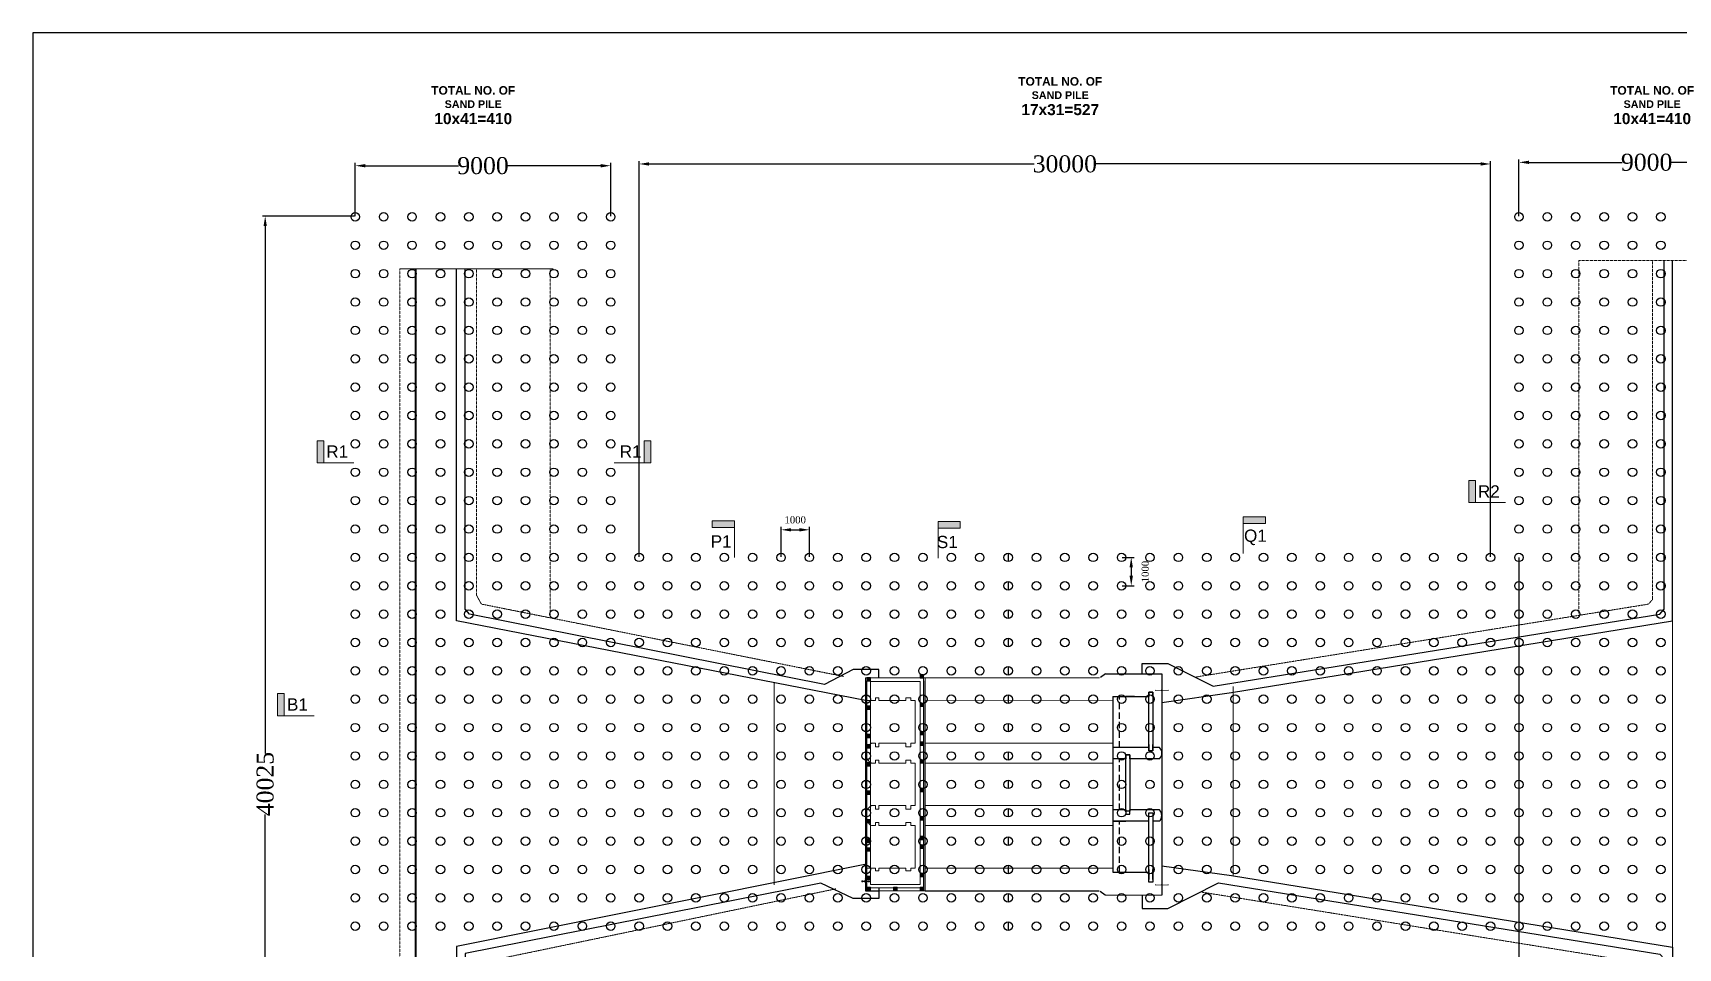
# Model space of a CAD drawing. Extents: x -119161 to 3778985, y -614964 to -70183.
# Drawn here: x 3289810 to 3347776, y -262351 to -230094 of the extents above; entities that cross this region are included whole.
import ezdxf

# ---------------------------------------------------------------- set-up
doc = ezdxf.new("R2010")
doc.units = 0
doc.header["$MEASUREMENT"] = 0
for name, pattern in [('DASHED', [0.75, 0.5, -0.25]), ('DASHED2', [9.525, 6.35, -3.175]), ('DASHEDX2', [38.1, 25.4, -12.7]), ('HIDDEN', [0.375, 0.25, -0.125])]:
    doc.linetypes.add(name, pattern=pattern)
doc.layers.get('0').update_dxf_attribs({"linetype": 'CONTINUOUS'})
doc.layers.get('DEFPOINTS').update_dxf_attribs({"linetype": 'CONTINUOUS'})
for name, color, linetype, lineweight in [('Dim', 7, 'CONTINUOUS', 9), ('Dimension', 8, 'CONTINUOUS', 18), ('line2', 3, 'CONTINUOUS', 30), ('Railing', 8, 'CONTINUOUS', 0), ('Ralling', 5, 'CONTINUOUS', 18), ('slop', 8, 'CONTINUOUS', 9)]:
    doc.layers.add(name, color=color, linetype=linetype, lineweight=lineweight)
for name, color, linetype in [('DOTTED', 240, 'DASHED2'), ('LINE', 7, 'CONTINUOUS'), ('P1', 7, 'CONTINUOUS')]:
    doc.layers.add(name, color=color, linetype=linetype)
doc.styles.add('1-2', font='arial.ttf')
doc.styles.add('ARIAL', font='ARIALN.TTF')
doc.styles.get("Standard").update_dxf_attribs({"font": 'times.ttf', "height": 250})
doc.linetypes.add('ZIGZAG', pattern='A,0.0001,-0.2,[131,ltypeshp.shx,S=0.2,R=0,X=-0.2,Y=0],-0.4,[131,ltypeshp.shx,S=0.2,R=180,X=0.2,Y=0],-0.2', length=0.8001)
doc.dimstyles.new('3', dxfattribs={"dimtxt": 225, "dimasz": 350, "dimexe": 100, "dimexo": 25, "dimgap": 9, "dimtad": 0, "dimdec": 0, "dimzin": 0, "dimdsep": 46, "dimtxsty": 'Standard', "dimcen": 0, "dimclrt": 256, "dimadec": 0, "dimazin": 0, "dimtfac": 1, "dimtdec": 0, "dimtofl": 0, "dimtmove": 2, "dimatfit": 3, "dimfxl": 1, "dimtolj": 1, "dimtzin": 0, "dimarcsym": 0})

# ---------------------------------------------------------------- blocks, each defined once
blk = doc.blocks.new('T')
at = {"layer": 'Dim'}
h = blk.add_hatch(color=6, dxfattribs=at)
h.dxf.hatch_style = 1
h.paths.add_polyline_path([(-137, 0), (157, 0), (157, 975), (-137, 975)])
at = {"layer": 'Dimension', "color": 0, "lineweight": 13, "ltscale": 2}
for p, q in [((-137, 0), (-137, 975)), ((-137, 975), (157, 975)), ((157, 975), (157, 0)), ((1481, 0), (-137, 0))]:
    blk.add_line(p, q, dxfattribs=at)
blk = doc.blocks.new('*D1888')
at = {"layer": 'DEFPOINTS', "color": 0, "linetype": 'ByBlock', "lineweight": -2}
for p in [(3310169, -234776), (3301169, -236580), (3310169, -236580)]:
    blk.add_point(p, dxfattribs=at)
at = {"layer": 'LINE', "color": 0, "linetype": 'ByBlock', "lineweight": -2}
for p, q in [((3301169, -236555), (3301169, -234676)), ((3310169, -236555), (3310169, -234676)), ((3301519, -234776), (3304807, -234776)), ((3309819, -234776), (3306530, -234776))]:
    blk.add_line(p, q, dxfattribs=at)
for points in [[(3301519, -234718), (3301519, -234835), (3301169, -234776)], [(3309819, -234718), (3309819, -234835), (3310169, -234776)]]:
    blk.add_solid(points, dxfattribs=at)
at = {"layer": 'LINE', "linetype": 'ByBlock', "lineweight": -2, "insert": (3305669, -234776), "char_height": 250, "attachment_point": 5}
blk.add_mtext('\\A1;{\\H2.4x;9000}', dxfattribs=at)
blk = doc.blocks.new('*D1889')
at = {"layer": 'DEFPOINTS', "color": 0, "linetype": 'ByBlock', "lineweight": -2}
for p in [(3341169, -234714), (3311169, -248580), (3341169, -248580)]:
    blk.add_point(p, dxfattribs=at)
at = {"layer": 'LINE', "color": 0, "linetype": 'ByBlock', "lineweight": -2}
for p, q in [((3311169, -248555), (3311169, -234614)), ((3311519, -234714), (3325086, -234714)), ((3340819, -234714), (3327251, -234714)), ((3341169, -248555), (3341169, -234614))]:
    blk.add_line(p, q, dxfattribs=at)
for points in [[(3311519, -234655), (3311519, -234772), (3311169, -234714)], [(3340819, -234655), (3340819, -234772), (3341169, -234714)]]:
    blk.add_solid(points, dxfattribs=at)
at = {"layer": 'LINE', "linetype": 'ByBlock', "lineweight": -2, "insert": (3326169, -234714), "char_height": 250, "attachment_point": 5}
blk.add_mtext('\\A1;{\\H2.4x;30000}', dxfattribs=at)
blk = doc.blocks.new('*D1890')
at = {"layer": 'DEFPOINTS', "color": 0, "linetype": 'ByBlock', "lineweight": -2}
for p in [(3351169, -234657), (3342169, -236580), (3351169, -236580)]:
    blk.add_point(p, dxfattribs=at)
at = {"layer": 'LINE', "color": 0, "linetype": 'ByBlock', "lineweight": -2}
for p, q in [((3342169, -236555), (3342169, -234557)), ((3342519, -234657), (3345807, -234657)), ((3350819, -234657), (3347530, -234657)), ((3351169, -236555), (3351169, -234557))]:
    blk.add_line(p, q, dxfattribs=at)
for points in [[(3342519, -234598), (3342519, -234715), (3342169, -234657)], [(3350819, -234598), (3350819, -234715), (3351169, -234657)]]:
    blk.add_solid(points, dxfattribs=at)
at = {"layer": 'LINE', "linetype": 'ByBlock', "lineweight": -2, "insert": (3346669, -234657), "char_height": 250, "attachment_point": 5}
blk.add_mtext('\\A1;{\\H2.4x;9000}', dxfattribs=at)
blk = doc.blocks.new('*D1891')
at = {"layer": 'DEFPOINTS', "color": 0, "linetype": 'ByBlock', "lineweight": -2}
for p in [(3301169, -236555), (3297995, -276580), (3301169, -276580)]:
    blk.add_point(p, dxfattribs=at)
at = {"layer": 'LINE', "color": 0, "linetype": 'ByBlock', "lineweight": -2}
for p, q in [((3301144, -236555), (3297895, -236555)), ((3297995, -236905), (3297995, -255487)), ((3297995, -276230), (3297995, -257648)), ((3301144, -276580), (3297895, -276580))]:
    blk.add_line(p, q, dxfattribs=at)
for points in [[(3297936, -236905), (3298053, -236905), (3297995, -236555)], [(3297936, -276230), (3298053, -276230), (3297995, -276580)]]:
    blk.add_solid(points, dxfattribs=at)
at = {"layer": 'LINE', "linetype": 'ByBlock', "lineweight": -2, "insert": (3297995, -256568), "char_height": 250, "attachment_point": 5, "rotation": 90}
blk.add_mtext('\\A1;{\\H2.4x;40025}', dxfattribs=at)
blk = doc.blocks.new('*D2068')
at = {"layer": 'DEFPOINTS', "color": 0, "linetype": 'ByBlock', "lineweight": -2}
for p in [(3317169, -247608), (3316169, -248580), (3317169, -248580)]:
    blk.add_point(p, dxfattribs=at)
at = {"layer": 'LINE', "color": 0, "linetype": 'ByBlock', "lineweight": -2}
for p, q in [((3316169, -248555), (3316169, -247508)), ((3317169, -248555), (3317169, -247508)), ((3316519, -247608), (3316819, -247608))]:
    blk.add_line(p, q, dxfattribs=at)
for points in [[(3316519, -247550), (3316519, -247666), (3316169, -247608)], [(3316819, -247550), (3316819, -247666), (3317169, -247608)]]:
    blk.add_solid(points, dxfattribs=at)
at = {"layer": 'LINE', "linetype": 'ByBlock', "lineweight": -2, "insert": (3316669, -247258), "char_height": 250, "attachment_point": 5}
blk.add_mtext('\\A1;1000', dxfattribs=at)
blk = doc.blocks.new('*D2069')
at = {"layer": 'DEFPOINTS', "color": 0, "linetype": 'ByBlock', "lineweight": -2}
for p in [(3328169, -248580), (3328169, -249580), (3328508, -249580)]:
    blk.add_point(p, dxfattribs=at)
at = {"layer": 'LINE', "color": 0, "linetype": 'ByBlock', "lineweight": -2}
for p, q in [((3328194, -248580), (3328608, -248580)), ((3328508, -248930), (3328508, -249230)), ((3328194, -249580), (3328608, -249580))]:
    blk.add_line(p, q, dxfattribs=at)
for points in [[(3328450, -248930), (3328567, -248930), (3328508, -248580)], [(3328450, -249230), (3328567, -249230), (3328508, -249580)]]:
    blk.add_solid(points, dxfattribs=at)
at = {"layer": 'LINE', "linetype": 'ByBlock', "lineweight": -2, "insert": (3329003, -249080), "char_height": 250, "attachment_point": 5, "rotation": 90}
blk.add_mtext('\\A1;1000', dxfattribs=at)

msp = doc.modelspace()

# ---------------------------------------------------------------- hatches: boundary and pattern name
at = {"layer": 'slop'}
for points in [[(3321193.8, -252713), (3321068.8, -252713), (3321068.8, -252838), (3321193.8, -252838)], [(3319318.8, -252813), (3319193.8, -252813), (3319193.8, -252938), (3319318.8, -252938)], [(3319318.8, -253813), (3319193.8, -253813), (3319193.8, -253938), (3319318.8, -253938)], [(3321193.8, -253713), (3321068.8, -253713), (3321068.8, -253838), (3321193.8, -253838)], [(3319318.8, -254813), (3319193.8, -254813), (3319193.8, -254938), (3319318.8, -254938)], [(3321193.8, -254713), (3321068.8, -254713), (3321068.8, -254838), (3321193.8, -254838)], [(3319318.8, -255180.5), (3319193.8, -255180.5), (3319193.8, -255305.5), (3319318.8, -255305.5)], [(3321193.8, -255080.5), (3321068.8, -255080.5), (3321068.8, -255205.5), (3321193.8, -255205.5)], [(3319318.8, -255813), (3319193.8, -255813), (3319193.8, -255938), (3319318.8, -255938)], [(3321193.8, -255713), (3321068.8, -255713), (3321068.8, -255838), (3321193.8, -255838)], [(3321193.8, -256713), (3321068.8, -256713), (3321068.8, -256838), (3321193.8, -256838)], [(3319318.8, -256813), (3319193.8, -256813), (3319193.8, -256938), (3319318.8, -256938)], [(3319318.8, -257813), (3319193.8, -257813), (3319193.8, -257938), (3319318.8, -257938)], [(3321193.8, -257713), (3321068.8, -257713), (3321068.8, -257838), (3321193.8, -257838)], [(3319318.8, -258505.6), (3319193.8, -258505.6), (3319193.8, -258630.6), (3319318.8, -258630.6)], [(3321193.8, -258405.6), (3321068.8, -258405.6), (3321068.8, -258530.6), (3321193.8, -258530.6)], [(3319318.8, -258813), (3319193.8, -258813), (3319193.8, -258938), (3319318.8, -258938)], [(3321193.8, -258713), (3321068.8, -258713), (3321068.8, -258838), (3321193.8, -258838)], [(3319318.8, -259813), (3319193.8, -259813), (3319193.8, -259938), (3319318.8, -259938)], [(3319318.8, -260204.5), (3319193.8, -260204.5), (3319193.8, -260329.5), (3319318.8, -260329.5)], [(3320256.3, -260204.5), (3320131.3, -260204.5), (3320131.3, -260329.5), (3320256.3, -260329.5)], [(3321193.8, -259713), (3321068.8, -259713), (3321068.8, -259838), (3321193.8, -259838)], [(3321193.8, -260204.5), (3321068.8, -260204.5), (3321068.8, -260329.5), (3321193.8, -260329.5)]]:
    msp.add_hatch(color=15, dxfattribs=at).paths.add_polyline_path(points)

# ---------------------------------------------------------------- linework, layer by layer
at = {"lineweight": 18}
for p, q in [((3321243.8, -252830.1), (3319143.8, -252830)), ((3319143.8, -252830), (3319143.8, -253630.1)), ((3321243.8, -260329.9), (3321243.8, -252830.1)), ((3319143.8, -253630.1), (3319493.8, -253630.1)), ((3319493.8, -253630.1), (3319493.8, -253528.7)), ((3319493.8, -253528.7), (3319618.8, -253528.7)), ((3319618.8, -253528.7), (3319618.8, -253630.1)), ((3319618.8, -253630.1), (3320568.8, -253630.1)), ((3320568.8, -253630.1), (3320568.8, -253528.7)), ((3320568.8, -253528.7), (3320743.8, -253528.7)), ((3320743.8, -253528.7), (3320743.8, -253630.1)), ((3320743.8, -253630.1), (3320893.8, -253630.1)), ((3320893.8, -253630.1), (3320893.8, -255130.1)), ((3319493.8, -255130.1), (3319361.4, -255130.1)), ((3319493.8, -255256.8), (3319493.8, -255130.1)), ((3319618.8, -255256.8), (3319493.8, -255256.8)), ((3320568.8, -255130.1), (3319618.8, -255130.1)), ((3319618.8, -255130.1), (3319618.8, -255256.8)), ((3320568.8, -255256), (3320568.8, -255130.1)), ((3320743.8, -255256), (3320568.8, -255256)), ((3320893.8, -255130.1), (3320743.8, -255130.1)), ((3320743.8, -255130.1), (3320743.8, -255256)), ((3319360.8, -255830.1), (3319494.1, -255830.1)), ((3319494.1, -255830.1), (3319494.1, -255728.7)), ((3319494.1, -255728.7), (3319618.8, -255728.7)), ((3319618.8, -255728.7), (3319618.8, -255830.1)), ((3319618.8, -255830.1), (3320568.8, -255830.1)), ((3320568.8, -255830.1), (3320568.8, -255728.7)), ((3320568.8, -255728.7), (3320743.8, -255728.7)), ((3320743.8, -255728.7), (3320743.8, -255830.1)), ((3320743.8, -255830.1), (3320893.8, -255830.1)), ((3320893.8, -255830.1), (3320893.8, -257330.1)), ((3319493.8, -257330.1), (3319361.4, -257330.1)), ((3319493.8, -257456.8), (3319493.8, -257330.1)), ((3320568.8, -257330.1), (3319618.8, -257330.1)), ((3319618.8, -257330.1), (3319618.8, -257456.8)), ((3320568.8, -257456), (3320568.8, -257330.1)), ((3320893.8, -257330.1), (3320743.8, -257330.1)), ((3320743.8, -257330.1), (3320743.8, -257456)), ((3319618.8, -257456.8), (3319493.8, -257456.8)), ((3319494.1, -258030.1), (3319494.1, -257928.7)), ((3319494.1, -257928.7), (3319618.8, -257928.7)), ((3319618.8, -257928.7), (3319618.8, -258030.1)), ((3320743.8, -257456), (3320568.8, -257456)), ((3320568.8, -258030.1), (3320568.8, -257928.7)), ((3320568.8, -257928.7), (3320743.8, -257928.7)), ((3320743.8, -257928.7), (3320743.8, -258030.1)), ((3319360.8, -258030.1), (3319494.1, -258030.1)), ((3319618.8, -258030.1), (3320568.8, -258030.1)), ((3320743.8, -258030.1), (3320893.8, -258030.1)), ((3320893.8, -258030.1), (3320893.8, -259530.3)), ((3319143.8, -259530.2), (3319143.8, -260330)), ((3319493.8, -259530.2), (3319143.8, -259530.2)), ((3319493.8, -259630.2), (3319493.8, -259530.2)), ((3319618.8, -259630.2), (3319493.8, -259630.2)), ((3320568.8, -259530.1), (3319618.8, -259530.2)), ((3319618.8, -259530.2), (3319618.8, -259630.2)), ((3320568.8, -259630.1), (3320568.8, -259530.1)), ((3320743.8, -259630.1), (3320568.8, -259630.1)), ((3320893.8, -259530.3), (3320743.8, -259530.1)), ((3320743.8, -259530.1), (3320743.8, -259630.1)), ((3319143.8, -260330), (3321243.8, -260329.9))]:
    msp.add_line(p, q, dxfattribs=at)
at = {"color": 7}
msp.add_lwpolyline([(3319143.8, -252930), (3319143.8, -260330)], dxfattribs=at)
at = {"lineweight": 18}
for centre in [(3319534.3, -255480.3), (3319534.3, -257680.3)]:
    msp.add_arc(centre, 390.5, 116.277842, 243.61621, dxfattribs=at)
at = {"layer": 'Dim', "ltscale": 500}
msp.add_lwpolyline([(3319193.8, -260229.5), (3321193.8, -260229.5), (3321193.8, -252830), (3319193.8, -252830)], close=True, dxfattribs=at)
msp.add_lwpolyline([(3319318.8, -252955), (3319318.8, -260104.5), (3321068.8, -260104.5), (3321068.8, -252955), (3319318.8, -252955)], dxfattribs=at)
at = {"layer": 'Dim', "lineweight": 18, "ltscale": 500, "elevation": 0}
for points in [[(3319056.3, -259992.7), (3319106, -259992.7)], [(3319056.3, -259992.7), (3319106, -259992.7)], [(3319056.3, -259992.7), (3319106, -259992.7)], [(3319056.3, -259992.7), (3319106, -259992.7)], [(3319056.3, -260002.5), (3319106, -260002.5)], [(3319056.3, -260002.5), (3319106, -260002.5)], [(3319056.3, -260002.5), (3319106, -260002.5)], [(3319056.3, -260002.5), (3319106, -260002.5)], [(3319193.1, -259992.7), (3319243.1, -259992.7)], [(3319193.1, -259992.7), (3319243.1, -259992.7)], [(3319193.1, -259992.7), (3319243.1, -259992.7)], [(3319193.1, -259992.7), (3319243.1, -259992.7)], [(3319193.1, -260002.5), (3319243.1, -260002.5)], [(3319193.1, -260002.5), (3319243.1, -260002.5)], [(3319193.1, -260002.5), (3319243.1, -260002.5)], [(3319193.1, -260002.5), (3319243.1, -260002.5)]]:
    msp.add_lwpolyline(points, dxfattribs=at)
at = {"layer": 'Dim', "lineweight": 18, "ltscale": 500}
for centre, radius in [((3319034.4, -259997.6, 0), 17.1), ((3319034.4, -259997.6, 0), 17.1), ((3319034.4, -259997.6, 0), 17.1), ((3319034.4, -259997.6, 0), 17.1), ((3319149.4, -259997.6, 0), 43.7), ((3319149.4, -259997.6, 0), 43.7), ((3319149.4, -259997.6, 0), 43.7), ((3319149.4, -259997.6, 0), 43.7), ((3319149.4, -259997.6, 0), 33.9), ((3319149.4, -259997.6, 0), 33.9), ((3319149.4, -259997.6, 0), 33.9), ((3319149.4, -259997.6, 0), 33.9), ((3319264.5, -259997.6, 0), 17.1)]:
    msp.add_circle(centre, radius, dxfattribs=at)
for centre, start, end in [((3319034.4, -259997.6, 0), 12.860978, 347.139022), ((3319034.4, -259997.6, 0), 12.860978, 347.139022), ((3319034.4, -259997.6, 0), 12.860978, 347.139022), ((3319034.4, -259997.6, 0), 12.860978, 347.139022), ((3319264.6, -259997.6, 0), 192.860978, 167.139022), ((3319264.6, -259997.6, 0), 192.860978, 167.139022), ((3319264.6, -259997.6, 0), 192.860978, 167.139022), ((3319264.6, -259997.6, 0), 192.860978, 167.139022)]:
    msp.add_arc(centre, 22, start, end, dxfattribs=at)
at = {"layer": 'Dimension', "color": 0, "lineweight": 13, "ltscale": 2}
for p, q in [((3347579.9, -250821), (3347579.9, -262321)), ((3315923.8, -260124.2), (3315923.8, -253002)), ((3332096.2, -259802.3), (3332096.2, -253130.2))]:
    msp.add_line(p, q, dxfattribs=at)
at = {"layer": 'Dimension', "color": 0, "lineweight": 30, "ltscale": 2}
for p, q in [((3318713.6, -252530, 0), (3317695.4, -253060.1, 0)), ((3319613.5, -252530, 0), (3318713.6, -252530, 0)), ((3319613.5, -252830, 0), (3319613.5, -252530, 0)), ((3327604.7, -252680.4, 0), (3329586.2, -252680.4, 0)), ((3328895.6, -252680.4, 0), (3328895.6, -252321, 0)), ((3328895.6, -252321, 0), (3329795.5, -252321, 0)), ((3329795.5, -252321, 0), (3331393.7, -253120.1, 0)), ((3319143.6, -259530, 0), (3319143.6, -260329.9, 0)), ((3318713.6, -260606.1, 0), (3317573.8, -260057.9, 0)), ((3319613.5, -260229.9, 0), (3319613.5, -260606.1, 0)), ((3319613.5, -260606.1, 0), (3318713.6, -260606.1, 0)), ((3319143.6, -260329.9, 0), (3319613.5, -260329.9, 0))]:
    msp.add_line(p, q, dxfattribs=at)
for points in [[(3331393.7, -253120.1), (3347131.3, -250578.3), (3347279.9, -250408.4), (3347279.9, -238113.6)], [(3331587.4, -260054.5), (3347131.3, -262563.8), (3347279.9, -262733.7), (3347279.9, -275020.9)], [(3332045.9, -259795.7), (3347579.9, -262321), (3347579.9, -275020.9)]]:
    msp.add_lwpolyline(points, dxfattribs=at)
at = {"layer": 'Dimension', "color": 0, "lineweight": 30, "ltscale": 2, "elevation": 0}
for points in [[(3332046.1, -253344.5), (3347579.9, -250821), (3347579.9, -238113.6)], [(3319143.6, -253630.1), (3304739.4, -250820.5), (3304739.4, -238406.8)], [(3319143.6, -253630.1), (3304739.4, -250820.5), (3304739.4, -238406.8)], [(3317695.4, -253060.1), (3305188.1, -250577), (3305039.4, -250407.4), (3305039.4, -238407.3)], [(3319123.6, -259406.2), (3304739.4, -262300.3), (3304739.4, -274734.3)], [(3317573.8, -260057.9), (3305039.4, -262540.5), (3305039.4, -274734.3)], [(3319189.3, -259898.9), (3319123.8, -259937.4)], [(3328895.7, -260480.1), (3328895.6, -260950.4), (3329795.6, -260950.4), (3331587.4, -260054.5)]]:
    msp.add_lwpolyline(points, dxfattribs=at)
at = {"layer": 'Dimension', "color": 0, "linetype": 'DASHED2', "lineweight": 30, "ltscale": 500000, "elevation": 0}
for points in [[(3329586.1, -253698.3), (3332046.1, -253344.5)], [(3329586.1, -259454.9), (3332045.8, -259795.7)]]:
    msp.add_lwpolyline(points, dxfattribs=at)
at = {"layer": 'DOTTED', "color": 4, "linetype": 'DASHEDX2', "lineweight": 20, "ltscale": 0.1}
for points in [[(3330757, -252801.7), (3346731.3, -250228.1), (3346879.9, -250058.3), (3346879.9, -238113.5)], [(3349379.9, -275012.8), (3349379.9, -238113.8), (3344279.7, -238113.3), (3344279.7, -250568.7)], [(3302739.7, -238406.8), (3302739.7, -274733.3)], [(3330952.7, -260371.9), (3346731.3, -262914), (3346879.9, -263578.7), (3346879.9, -275020.8)]]:
    msp.add_lwpolyline(points, dxfattribs=at)
at = {"layer": 'DOTTED', "color": 4, "linetype": 'HIDDEN', "lineweight": 20, "ltscale": 1500000.0, "elevation": 0}
msp.add_lwpolyline([(3308139.4, -238408.3), (3302739.7, -238408.3)], dxfattribs=at)
at = {"layer": 'DOTTED', "linetype": 'ZIGZAG', "lineweight": 40, "ltscale": 2}
msp.add_lwpolyline([(3303289.7, -238406.9), (3303289.7, -274733.4)], dxfattribs=at)
at = {"layer": 'DOTTED', "color": 4, "linetype": 'DASHEDX2', "lineweight": 20, "ltscale": 0.1, "elevation": 0}
for points in [[(3318369.1, -252775.6), (3305613.1, -250226.5), (3305439.4, -249917.9), (3305439.4, -238407.3)], [(3308039.4, -250711.4), (3308039.4, -238408.3)], [(3318098.2, -260264.1), (3305439.4, -262894.3), (3305439.4, -266725.1), (3305439.4, -274734.3)]]:
    msp.add_lwpolyline(points, dxfattribs=at)
at = {"layer": 'LINE', "color": 0, "linetype": 'ByBlock', "lineweight": -2}
for p, q in [((3324168.8, -248430.1), (3324168.8, -248730.1)), ((3342168.8, -248580.1), (3342168.8, -265239.9)), ((3324168.8, -249430.1), (3324168.8, -249730.1)), ((3324168.8, -250430.1), (3324168.8, -250730.1)), ((3324168.8, -251430.1), (3324168.8, -251730.1)), ((3324168.8, -252430.1), (3324168.8, -252730.1)), ((3329586.2, -252680.4), (3329586.2, -253458)), ((3324168.8, -253430.1), (3324168.8, -253730.1)), ((3327858.1, -253480.4), (3327858.1, -259679.6)), ((3327858.1, -253480.4), (3329130.1, -253480.4)), ((3328626.1, -253480.4), (3328314.1, -253480.4)), ((3329274.1, -253336.4), (3329130.1, -253336.4)), ((3329130.1, -253336.4), (3329130.1, -253480.4)), ((3329274.1, -253480.4), (3329274.1, -253336.4)), ((3329586.1, -253362.4), (3329586.1, -260480.1)), ((3324168.8, -254430.1), (3324168.8, -254730.1)), ((3324168.8, -255430.1), (3324168.8, -255730.1)), ((3329130.1, -255280.1), (3327858.1, -255280.1)), ((3328458.1, -255536), (3328314.1, -255536)), ((3328314.1, -255536), (3328314.1, -255680)), ((3328458.1, -255680), (3328458.1, -255536)), ((3329130.1, -255177.4), (3329130.1, -255394.3)), ((3329130.1, -255394.3), (3329274.1, -255394.3)), ((3329274.1, -255394.3), (3329274.1, -255177.4)), ((3329500.8, -255280.1), (3329274.1, -255280.1)), ((3328314.1, -255680), (3327858.1, -255680)), ((3329500.8, -255680), (3328458.1, -255680)), ((3324168.8, -256430.1), (3324168.8, -256730.1)), ((3324168.8, -257430.1), (3324168.8, -257730.1)), ((3328314.1, -257480.5), (3327858.1, -257480.5)), ((3329130.1, -257880), (3327858.1, -257880)), ((3327858.1, -257880), (3328314.1, -257880)), ((3328314.1, -257480.5), (3328314.1, -257630.5)), ((3328314.1, -257630.5), (3328458.1, -257630.5)), ((3329500.3, -257480.5), (3328458.1, -257480.5)), ((3328458.1, -257630.5), (3328458.1, -257480.5)), ((3329500.3, -257880), (3329274.1, -257880)), ((3324168.8, -258430.1), (3324168.8, -258730.1)), ((3324168.8, -259430.1), (3324168.8, -259730.1)), ((3327858.1, -259679.6), (3329130.1, -259679.6)), ((3329130.1, -259585.6), (3329130.1, -259936)), ((3329274.1, -259936), (3329274.1, -259585.6)), ((3321243.8, -260329.9), (3327375.8, -260329.9)), ((3324168.8, -260430.1), (3324168.8, -260730.1)), ((3324168.8, -261430.1), (3324168.8, -261730.1))]:
    msp.add_line(p, q, dxfattribs=at)
at = {"layer": 'LINE', "color": 0, "linetype": 'DASHED', "ltscale": 450}
for p, q in [((3327604.7, -252680.4), (3327388.6, -252830)), ((3328098.1, -255280.1), (3328098.1, -253480.4)), ((3328098.1, -257480.5), (3328098.1, -255680)), ((3328098.1, -259679.6), (3328098.1, -257880)), ((3327592.5, -260480.1), (3327375.8, -260329.9))]:
    msp.add_line(p, q, dxfattribs=at)
at = {"layer": 'LINE', "lineweight": 18}
for p, q in [((3319493.8, -253630.1), (3319493.8, -253528.7)), ((3319494.1, -255830.1), (3319494.1, -255728.7)), ((3319494.1, -255728.7), (3319618.8, -255728.7)), ((3319618.8, -255728.7), (3319618.8, -255830.1)), ((3320568.8, -255830.1), (3320568.8, -255728.7)), ((3320568.8, -255728.7), (3320743.8, -255728.7)), ((3320743.8, -255728.7), (3320743.8, -255830.1)), ((3319494.1, -258030.1), (3319494.1, -257928.7)), ((3319494.1, -257928.7), (3319618.8, -257928.7)), ((3319618.8, -257928.7), (3319618.8, -258030.1)), ((3320568.8, -258030.1), (3320568.8, -257928.7)), ((3320568.8, -257928.7), (3320743.8, -257928.7)), ((3320743.8, -257928.7), (3320743.8, -258030.1))]:
    msp.add_line(p, q, dxfattribs=at)
at = {"layer": 'LINE', "color": 8, "linetype": 'DASHED', "lineweight": 18, "ltscale": 600000}
for p, q in [((3321243.8, -255130.1), (3327858.1, -255130.1)), ((3321243.8, -255830.1), (3327858.1, -255830.1)), ((3321243.8, -257330), (3327858.1, -257330)), ((3321243.8, -258030), (3327858.1, -258030.1))]:
    msp.add_line(p, q, dxfattribs=at)
at = {"layer": 'LINE', "elevation": 0}
msp.add_lwpolyline([(3289809.9, -291778.8), (3377040.7, -291778.8), (3377040.7, -230094.2), (3289809.9, -230094.2)], close=True, dxfattribs=at)
at = {"layer": 'LINE', "color": 0}
for points, const_width in [([(3329351.8, -253266, 1), (3329372.2, -253266, 1)], 20.4), ([(3329570.7, -253266, 1), (3329601.7, -253266, 1)], 31), ([(3329800.1, -253266, 1), (3329820.5, -253266, 1)], 20.4), ([(3329351.8, -260123, 1), (3329372.2, -260123, 1)], 20.4), ([(3329570.7, -260123, 1), (3329601.7, -260123, 1)], 31), ([(3329800.1, -260123, 1), (3329820.5, -260123, 1)], 20.4)]:
    msp.add_lwpolyline(points, format="xyb", close=True, dxfattribs=dict(at, const_width=const_width))
at = {"layer": 'LINE', "color": 0, "const_width": 26.1}
for points in [[(3329373.9, -253266.4), (3329586.1, -253266.4), (3329798.2, -253266.4)], [(3329373.9, -260123.3), (3329586.1, -260123.3), (3329798.2, -260123.3)]]:
    msp.add_lwpolyline(points, dxfattribs=at)
at = {"layer": 'LINE', "color": 8, "linetype": 'DASHED', "lineweight": 18, "ltscale": 600000}
for points in [[(3321243.8, -253630.2), (3327858.1, -253630.1)], [(3321243.8, -259530), (3327858.1, -259530.1)]]:
    msp.add_lwpolyline(points, dxfattribs=at)
at = {"layer": 'LINE', "color": 0, "linetype": 'ByBlock', "lineweight": -2}
for points in [[(3329130.1, -253336.4), (3329274.1, -253336.4), (3329274.1, -255394.3), (3329130.1, -255394.3)], [(3328314.1, -255536), (3328458.1, -255536), (3328458.1, -257530.5), (3328314.1, -257530.5)], [(3329130.1, -257582.5), (3329274.1, -257582.5), (3329274.1, -260030), (3329130.1, -260030)]]:
    msp.add_lwpolyline(points, close=True, dxfattribs=at)
at = {"layer": 'LINE', "color": 3}
for centre in [(3301168.8, -236580.1), (3302168.8, -236580.1), (3303168.8, -236580.1), (3304168.8, -236580.1), (3305168.8, -236580.1), (3306168.8, -236580.1), (3307168.8, -236580.1), (3308168.8, -236580.1), (3309168.8, -236580.1), (3310168.8, -236580.1), (3342168.8, -236580.1), (3343168.8, -236580.1), (3344168.8, -236580.1), (3345168.8, -236580.1), (3346168.8, -236580.1), (3347168.8, -236580.1), (3301168.8, -237580.1), (3302168.8, -237580.1), (3303168.8, -237580.1), (3304168.8, -237580.1), (3305168.8, -237580.1), (3306168.8, -237580.1), (3307168.8, -237580.1), (3308168.8, -237580.1), (3309168.8, -237580.1), (3310168.8, -237580.1), (3342168.8, -237580.1), (3343168.8, -237580.1), (3344168.8, -237580.1), (3345168.8, -237580.1), (3346168.8, -237580.1), (3347168.8, -237580.1), (3301168.8, -238580.1), (3302168.8, -238580.1), (3303168.8, -238580.1), (3304168.8, -238580.1), (3305168.8, -238580.1), (3306168.8, -238580.1), (3307168.8, -238580.1), (3308168.8, -238580.1), (3309168.8, -238580.1), (3310168.8, -238580.1), (3342168.8, -238580.1), (3343168.8, -238580.1), (3344168.8, -238580.1), (3345168.8, -238580.1), (3346168.8, -238580.1), (3347168.8, -238580.1), (3301168.8, -239580.1), (3302168.8, -239580.1), (3303168.8, -239580.1), (3304168.8, -239580.1), (3305168.8, -239580.1), (3306168.8, -239580.1), (3307168.8, -239580.1), (3308168.8, -239580.1), (3309168.8, -239580.1), (3310168.8, -239580.1), (3342168.8, -239580.1), (3343168.8, -239580.1), (3344168.8, -239580.1), (3345168.8, -239580.1), (3346168.8, -239580.1), (3347168.8, -239580.1), (3301168.8, -240580.1), (3302168.8, -240580.1), (3303168.8, -240580.1), (3304168.8, -240580.1), (3305168.8, -240580.1), (3306168.8, -240580.1), (3307168.8, -240580.1), (3308168.8, -240580.1), (3309168.8, -240580.1), (3310168.8, -240580.1), (3342168.8, -240580.1), (3343168.8, -240580.1), (3344168.8, -240580.1), (3345168.8, -240580.1), (3346168.8, -240580.1), (3347168.8, -240580.1), (3301168.8, -241580.1), (3302168.8, -241580.1), (3303168.8, -241580.1), (3304168.8, -241580.1), (3305168.8, -241580.1), (3306168.8, -241580.1), (3307168.8, -241580.1), (3308168.8, -241580.1), (3309168.8, -241580.1), (3310168.8, -241580.1), (3342168.8, -241580.1), (3343168.8, -241580.1), (3344168.8, -241580.1), (3345168.8, -241580.1), (3346168.8, -241580.1), (3347168.8, -241580.1), (3301168.8, -242580.1), (3302168.8, -242580.1), (3303168.8, -242580.1), (3304168.8, -242580.1), (3305168.8, -242580.1), (3306168.8, -242580.1), (3307168.8, -242580.1), (3308168.8, -242580.1), (3309168.8, -242580.1), (3310168.8, -242580.1), (3342168.8, -242580.1), (3343168.8, -242580.1), (3344168.8, -242580.1), (3345168.8, -242580.1), (3346168.8, -242580.1), (3347168.8, -242580.1), (3301168.8, -243580.1), (3302168.8, -243580.1), (3303168.8, -243580.1), (3304168.8, -243580.1), (3305168.8, -243580.1), (3306168.8, -243580.1), (3307168.8, -243580.1), (3308168.8, -243580.1), (3309168.8, -243580.1), (3310168.8, -243580.1), (3342168.8, -243580.1), (3343168.8, -243580.1), (3344168.8, -243580.1), (3345168.8, -243580.1), (3346168.8, -243580.1), (3347168.8, -243580.1), (3301168.8, -244580.1), (3302168.8, -244580.1), (3303168.8, -244580.1), (3304168.8, -244580.1), (3305168.8, -244580.1), (3306168.8, -244580.1), (3307168.8, -244580.1), (3308168.8, -244580.1), (3309168.8, -244580.1), (3310168.8, -244580.1), (3342168.8, -244580.1), (3343168.8, -244580.1), (3344168.8, -244580.1), (3345168.8, -244580.1), (3346168.8, -244580.1), (3347168.8, -244580.1), (3301168.8, -245580.1), (3302168.8, -245580.1), (3303168.8, -245580.1), (3304168.8, -245580.1), (3305168.8, -245580.1), (3306168.8, -245580.1), (3307168.8, -245580.1), (3308168.8, -245580.1), (3309168.8, -245580.1), (3310168.8, -245580.1), (3342168.8, -245580.1), (3343168.8, -245580.1), (3344168.8, -245580.1), (3345168.8, -245580.1), (3346168.8, -245580.1), (3347168.8, -245580.1), (3301168.8, -246580.1), (3302168.8, -246580.1), (3303168.8, -246580.1), (3304168.8, -246580.1), (3305168.8, -246580.1), (3306168.8, -246580.1), (3307168.8, -246580.1), (3308168.8, -246580.1), (3309168.8, -246580.1), (3310168.8, -246580.1), (3342168.8, -246580.1), (3343168.8, -246580.1), (3344168.8, -246580.1), (3345168.8, -246580.1), (3346168.8, -246580.1), (3347168.8, -246580.1), (3301168.8, -247580.1), (3302168.8, -247580.1), (3303168.8, -247580.1), (3304168.8, -247580.1), (3305168.8, -247580.1), (3306168.8, -247580.1), (3307168.8, -247580.1), (3308168.8, -247580.1), (3309168.8, -247580.1), (3310168.8, -247580.1), (3342168.8, -247580.1), (3343168.8, -247580.1), (3344168.8, -247580.1), (3345168.8, -247580.1), (3346168.8, -247580.1), (3347168.8, -247580.1), (3301168.8, -248580.1), (3302168.8, -248580.1), (3303168.8, -248580.1), (3304168.8, -248580.1), (3305168.8, -248580.1), (3306168.8, -248580.1), (3307168.8, -248580.1), (3308168.8, -248580.1), (3309168.8, -248580.1), (3310168.8, -248580.1), (3310168.8, -248580.1), (3311168.8, -248580.1), (3312168.8, -248580.1), (3313168.8, -248580.1), (3314168.8, -248580.1), (3315168.8, -248580.1), (3316168.8, -248580.1), (3317168.8, -248580.1), (3318168.8, -248580.1), (3319168.8, -248580.1), (3320168.8, -248580.1), (3321168.8, -248580.1), (3322168.8, -248580.1), (3323168.8, -248580.1), (3323168.8, -248580.1), (3324168.8, -248580.1), (3324168.8, -248580.1), (3325168.8, -248580.1), (3326168.8, -248580.1), (3327168.8, -248580.1), (3328168.8, -248580.1), (3329168.8, -248580.1), (3330168.8, -248580.1), (3331168.8, -248580.1), (3332168.8, -248580.1), (3333168.8, -248580.1), (3334168.8, -248580.1), (3335168.8, -248580.1), (3336168.8, -248580.1), (3337168.8, -248580.1), (3338168.8, -248580.1), (3339168.8, -248580.1), (3340168.8, -248580.1), (3341168.8, -248580.1), (3342168.8, -248580.1), (3342168.8, -248580.1), (3343168.8, -248580.1), (3344168.8, -248580.1), (3345168.8, -248580.1), (3346168.8, -248580.1), (3347168.8, -248580.1), (3301168.8, -249580.1), (3302168.8, -249580.1), (3303168.8, -249580.1), (3304168.8, -249580.1), (3305168.8, -249580.1), (3306168.8, -249580.1), (3307168.8, -249580.1), (3308168.8, -249580.1), (3309168.8, -249580.1), (3310168.8, -249580.1), (3311168.8, -249580.1), (3312168.8, -249580.1), (3313168.8, -249580.1), (3314168.8, -249580.1), (3315168.8, -249580.1), (3316168.8, -249580.1), (3317168.8, -249580.1), (3318168.8, -249580.1), (3319168.8, -249580.1), (3320168.8, -249580.1), (3321168.8, -249580.1), (3322168.8, -249580.1), (3323168.8, -249580.1), (3323168.8, -249580.1), (3324168.8, -249580.1), (3324168.8, -249580.1), (3325168.8, -249580.1), (3326168.8, -249580.1), (3327168.8, -249580.1), (3328168.8, -249580.1), (3329168.8, -249580.1), (3330168.8, -249580.1), (3331168.8, -249580.1), (3332168.8, -249580.1), (3333168.8, -249580.1), (3334168.8, -249580.1), (3335168.8, -249580.1), (3336168.8, -249580.1), (3337168.8, -249580.1), (3338168.8, -249580.1), (3339168.8, -249580.1), (3340168.8, -249580.1), (3341168.8, -249580.1), (3342168.8, -249580.1), (3343168.8, -249580.1), (3344168.8, -249580.1), (3345168.8, -249580.1), (3346168.8, -249580.1), (3347168.8, -249580.1), (3301168.8, -250580.1), (3302168.8, -250580.1), (3303168.8, -250580.1), (3304168.8, -250580.1), (3305168.8, -250580.1), (3306168.8, -250580.1), (3307168.8, -250580.1), (3308168.8, -250580.1), (3309168.8, -250580.1), (3310168.8, -250580.1), (3311168.8, -250580.1), (3312168.8, -250580.1), (3313168.8, -250580.1), (3314168.8, -250580.1), (3315168.8, -250580.1), (3316168.8, -250580.1), (3317168.8, -250580.1), (3318168.8, -250580.1), (3319168.8, -250580.1), (3320168.8, -250580.1), (3321168.8, -250580.1), (3322168.8, -250580.1), (3323168.8, -250580.1), (3323168.8, -250580.1), (3324168.8, -250580.1), (3324168.8, -250580.1), (3325168.8, -250580.1), (3326168.8, -250580.1), (3327168.8, -250580.1), (3328168.8, -250580.1), (3329168.8, -250580.1), (3330168.8, -250580.1), (3331168.8, -250580.1), (3332168.8, -250580.1), (3333168.8, -250580.1), (3334168.8, -250580.1), (3335168.8, -250580.1), (3336168.8, -250580.1), (3337168.8, -250580.1), (3338168.8, -250580.1), (3339168.8, -250580.1), (3340168.8, -250580.1), (3341168.8, -250580.1), (3342168.8, -250580.1), (3343168.8, -250580.1), (3344168.8, -250580.1), (3345168.8, -250580.1), (3346168.8, -250580.1), (3347168.8, -250580.1), (3301168.8, -251580.1), (3302168.8, -251580.1), (3303168.8, -251580.1), (3304168.8, -251580.1), (3305168.8, -251580.1), (3306168.8, -251580.1), (3307168.8, -251580.1), (3308168.8, -251580.1), (3309168.8, -251580.1), (3310168.8, -251580.1), (3311168.8, -251580.1), (3312168.8, -251580.1), (3313168.8, -251580.1), (3314168.8, -251580.1), (3315168.8, -251580.1), (3316168.8, -251580.1), (3317168.8, -251580.1), (3318168.8, -251580.1), (3319168.8, -251580.1), (3320168.8, -251580.1), (3321168.8, -251580.1), (3322168.8, -251580.1), (3323168.8, -251580.1), (3323168.8, -251580.1), (3324168.8, -251580.1), (3324168.8, -251580.1), (3325168.8, -251580.1), (3326168.8, -251580.1), (3327168.8, -251580.1), (3328168.8, -251580.1), (3329168.8, -251580.1), (3330168.8, -251580.1), (3331168.8, -251580.1), (3332168.8, -251580.1), (3333168.8, -251580.1), (3334168.8, -251580.1), (3335168.8, -251580.1), (3336168.8, -251580.1), (3337168.8, -251580.1), (3338168.8, -251580.1), (3339168.8, -251580.1), (3340168.8, -251580.1), (3341168.8, -251580.1), (3342168.8, -251580.1), (3343168.8, -251580.1), (3344168.8, -251580.1), (3345168.8, -251580.1), (3346168.8, -251580.1), (3347168.8, -251580.1), (3301168.8, -252580.1), (3302168.8, -252580.1), (3303168.8, -252580.1), (3304168.8, -252580.1), (3305168.8, -252580.1), (3306168.8, -252580.1), (3307168.8, -252580.1), (3308168.8, -252580.1), (3309168.8, -252580.1), (3310168.8, -252580.1), (3311168.8, -252580.1), (3312168.8, -252580.1), (3313168.8, -252580.1), (3314168.8, -252580.1), (3315168.8, -252580.1), (3316168.8, -252580.1), (3317168.8, -252580.1), (3318168.8, -252580.1), (3319168.8, -252580.1), (3320168.8, -252580.1), (3321168.8, -252580.1), (3322168.8, -252580.1), (3323168.8, -252580.1), (3323168.8, -252580.1), (3324168.8, -252580.1), (3324168.8, -252580.1), (3325168.8, -252580.1), (3326168.8, -252580.1), (3327168.8, -252580.1), (3328168.8, -252580.1), (3329168.8, -252580.1), (3330168.8, -252580.1), (3331168.8, -252580.1), (3332168.8, -252580.1), (3333168.8, -252580.1), (3334168.8, -252580.1), (3335168.8, -252580.1), (3336168.8, -252580.1), (3337168.8, -252580.1), (3338168.8, -252580.1), (3339168.8, -252580.1), (3340168.8, -252580.1), (3341168.8, -252580.1), (3342168.8, -252580.1), (3343168.8, -252580.1), (3344168.8, -252580.1), (3345168.8, -252580.1), (3346168.8, -252580.1), (3347168.8, -252580.1), (3301168.8, -253580.1), (3302168.8, -253580.1), (3303168.8, -253580.1), (3304168.8, -253580.1), (3305168.8, -253580.1), (3306168.8, -253580.1), (3307168.8, -253580.1), (3308168.8, -253580.1), (3309168.8, -253580.1), (3310168.8, -253580.1), (3311168.8, -253580.1), (3312168.8, -253580.1), (3313168.8, -253580.1), (3314168.8, -253580.1), (3315168.8, -253580.1), (3316168.8, -253580.1), (3317168.8, -253580.1), (3318168.8, -253580.1), (3319168.8, -253580.1), (3320168.8, -253580.1), (3321168.8, -253580.1), (3322168.8, -253580.1), (3323168.8, -253580.1), (3323168.8, -253580.1), (3324168.8, -253580.1), (3324168.8, -253580.1), (3325168.8, -253580.1), (3326168.8, -253580.1), (3327168.8, -253580.1), (3328168.8, -253580.1), (3329168.8, -253580.1), (3330168.8, -253580.1), (3331168.8, -253580.1), (3332168.8, -253580.1), (3333168.8, -253580.1), (3334168.8, -253580.1), (3335168.8, -253580.1), (3336168.8, -253580.1), (3337168.8, -253580.1), (3338168.8, -253580.1), (3339168.8, -253580.1), (3340168.8, -253580.1), (3341168.8, -253580.1), (3342168.8, -253580.1), (3343168.8, -253580.1), (3344168.8, -253580.1), (3345168.8, -253580.1), (3346168.8, -253580.1), (3347168.8, -253580.1), (3301168.8, -254580.1), (3302168.8, -254580.1), (3303168.8, -254580.1), (3304168.8, -254580.1), (3305168.8, -254580.1), (3306168.8, -254580.1), (3307168.8, -254580.1), (3308168.8, -254580.1), (3309168.8, -254580.1), (3310168.8, -254580.1), (3311168.8, -254580.1), (3312168.8, -254580.1), (3313168.8, -254580.1), (3314168.8, -254580.1), (3315168.8, -254580.1), (3316168.8, -254580.1), (3317168.8, -254580.1), (3318168.8, -254580.1), (3319168.8, -254580.1), (3320168.8, -254580.1), (3321168.8, -254580.1), (3322168.8, -254580.1), (3323168.8, -254580.1), (3323168.8, -254580.1), (3324168.8, -254580.1), (3324168.8, -254580.1), (3325168.8, -254580.1), (3326168.8, -254580.1), (3327168.8, -254580.1), (3328168.8, -254580.1), (3329168.8, -254580.1), (3330168.8, -254580.1), (3331168.8, -254580.1), (3332168.8, -254580.1), (3333168.8, -254580.1), (3334168.8, -254580.1), (3335168.8, -254580.1), (3336168.8, -254580.1), (3337168.8, -254580.1), (3338168.8, -254580.1), (3339168.8, -254580.1), (3340168.8, -254580.1), (3341168.8, -254580.1), (3342168.8, -254580.1), (3343168.8, -254580.1), (3344168.8, -254580.1), (3345168.8, -254580.1), (3346168.8, -254580.1), (3347168.8, -254580.1), (3301168.8, -255580.1), (3302168.8, -255580.1), (3303168.8, -255580.1), (3304168.8, -255580.1), (3305168.8, -255580.1), (3306168.8, -255580.1), (3307168.8, -255580.1), (3308168.8, -255580.1), (3309168.8, -255580.1), (3310168.8, -255580.1), (3311168.8, -255580.1), (3312168.8, -255580.1), (3313168.8, -255580.1), (3314168.8, -255580.1), (3315168.8, -255580.1), (3316168.8, -255580.1), (3317168.8, -255580.1), (3318168.8, -255580.1), (3319168.8, -255580.1), (3320168.8, -255580.1), (3321168.8, -255580.1), (3322168.8, -255580.1), (3323168.8, -255580.1), (3323168.8, -255580.1), (3324168.8, -255580.1), (3324168.8, -255580.1), (3324168.8, -255580.1), (3325168.8, -255580.1), (3326168.8, -255580.1), (3327168.8, -255580.1), (3328168.8, -255580.1), (3329168.8, -255580.1), (3330168.8, -255580.1), (3331168.8, -255580.1), (3332168.8, -255580.1), (3333168.8, -255580.1), (3334168.8, -255580.1), (3335168.8, -255580.1), (3336168.8, -255580.1), (3337168.8, -255580.1), (3338168.8, -255580.1), (3339168.8, -255580.1), (3340168.8, -255580.1), (3341168.8, -255580.1), (3342168.8, -255580.1), (3343168.8, -255580.1), (3344168.8, -255580.1), (3345168.8, -255580.1), (3346168.8, -255580.1), (3347168.8, -255580.1), (3301168.8, -256580.1), (3302168.8, -256580.1), (3303168.8, -256580.1), (3304168.8, -256580.1), (3305168.8, -256580.1), (3306168.8, -256580.1), (3307168.8, -256580.1), (3308168.8, -256580.1), (3309168.8, -256580.1), (3310168.8, -256580.1), (3311168.8, -256580.1), (3312168.8, -256580.1), (3313168.8, -256580.1), (3314168.8, -256580.1), (3315168.8, -256580.1), (3316168.8, -256580.1), (3317168.8, -256580.1), (3318168.8, -256580.1), (3319168.8, -256580.1), (3320168.8, -256580.1), (3321168.8, -256580.1), (3322168.8, -256580.1), (3323168.8, -256580.1), (3323168.8, -256580.1), (3324168.8, -256580.1), (3324168.8, -256580.1), (3325168.8, -256580.1), (3326168.8, -256580.1), (3327168.8, -256580.1), (3328168.8, -256580.1), (3329168.8, -256580.1), (3330168.8, -256580.1), (3331168.8, -256580.1), (3332168.8, -256580.1), (3333168.8, -256580.1), (3334168.8, -256580.1), (3335168.8, -256580.1), (3336168.8, -256580.1), (3337168.8, -256580.1), (3338168.8, -256580.1), (3339168.8, -256580.1), (3340168.8, -256580.1), (3341168.8, -256580.1), (3342168.8, -256580.1), (3343168.8, -256580.1), (3344168.8, -256580.1), (3345168.8, -256580.1), (3346168.8, -256580.1), (3347168.8, -256580.1), (3301168.8, -257580.1), (3302168.8, -257580.1), (3303168.8, -257580.1), (3304168.8, -257580.1), (3305168.8, -257580.1), (3306168.8, -257580.1), (3307168.8, -257580.1), (3308168.8, -257580.1), (3309168.8, -257580.1), (3310168.8, -257580.1), (3311168.8, -257580.1), (3312168.8, -257580.1), (3313168.8, -257580.1), (3314168.8, -257580.1), (3315168.8, -257580.1), (3316168.8, -257580.1), (3317168.8, -257580.1), (3318168.8, -257580.1), (3319168.8, -257580.1), (3320168.8, -257580.1), (3321168.8, -257580.1), (3322168.8, -257580.1), (3323168.8, -257580.1), (3323168.8, -257580.1), (3324168.8, -257580.1), (3324168.8, -257580.1), (3325168.8, -257580.1), (3326168.8, -257580.1), (3327168.8, -257580.1), (3328168.8, -257580.1), (3329168.8, -257580.1), (3330168.8, -257580.1), (3331168.8, -257580.1), (3332168.8, -257580.1), (3333168.8, -257580.1), (3334168.8, -257580.1), (3335168.8, -257580.1), (3336168.8, -257580.1), (3337168.8, -257580.1), (3338168.8, -257580.1), (3339168.8, -257580.1), (3340168.8, -257580.1), (3341168.8, -257580.1), (3342168.8, -257580.1), (3343168.8, -257580.1), (3344168.8, -257580.1), (3345168.8, -257580.1), (3346168.8, -257580.1), (3347168.8, -257580.1), (3301168.8, -258580.1), (3302168.8, -258580.1), (3303168.8, -258580.1), (3304168.8, -258580.1), (3305168.8, -258580.1), (3306168.8, -258580.1), (3307168.8, -258580.1), (3308168.8, -258580.1), (3309168.8, -258580.1), (3310168.8, -258580.1), (3311168.8, -258580.1), (3312168.8, -258580.1), (3313168.8, -258580.1), (3314168.8, -258580.1), (3315168.8, -258580.1), (3316168.8, -258580.1), (3317168.8, -258580.1), (3318168.8, -258580.1), (3319168.8, -258580.1), (3320168.8, -258580.1), (3321168.8, -258580.1), (3322168.8, -258580.1), (3323168.8, -258580.1), (3323168.8, -258580.1), (3324168.8, -258580.1), (3324168.8, -258580.1), (3325168.8, -258580.1), (3326168.8, -258580.1), (3327168.8, -258580.1), (3328168.8, -258580.1), (3329168.8, -258580.1), (3330168.8, -258580.1), (3331168.8, -258580.1), (3332168.8, -258580.1), (3333168.8, -258580.1), (3334168.8, -258580.1), (3335168.8, -258580.1), (3336168.8, -258580.1), (3337168.8, -258580.1), (3338168.8, -258580.1), (3339168.8, -258580.1), (3340168.8, -258580.1), (3341168.8, -258580.1), (3342168.8, -258580.1), (3343168.8, -258580.1), (3344168.8, -258580.1), (3345168.8, -258580.1), (3346168.8, -258580.1), (3347168.8, -258580.1), (3301168.8, -259580.1), (3302168.8, -259580.1), (3303168.8, -259580.1), (3304168.8, -259580.1), (3305168.8, -259580.1), (3306168.8, -259580.1), (3307168.8, -259580.1), (3308168.8, -259580.1), (3309168.8, -259580.1), (3310168.8, -259580.1), (3311168.8, -259580.1), (3312168.8, -259580.1), (3313168.8, -259580.1), (3314168.8, -259580.1), (3315168.8, -259580.1), (3316168.8, -259580.1), (3317168.8, -259580.1), (3318168.8, -259580.1), (3319168.8, -259580.1), (3320168.8, -259580.1), (3321168.8, -259580.1), (3322168.8, -259580.1), (3323168.8, -259580.1), (3323168.8, -259580.1), (3324168.8, -259580.1), (3324168.8, -259580.1), (3325168.8, -259580.1), (3326168.8, -259580.1), (3327168.8, -259580.1), (3328168.8, -259580.1), (3329168.8, -259580.1), (3330168.8, -259580.1), (3331168.8, -259580.1), (3332168.8, -259580.1), (3333168.8, -259580.1), (3334168.8, -259580.1), (3335168.8, -259580.1), (3336168.8, -259580.1), (3337168.8, -259580.1), (3338168.8, -259580.1), (3339168.8, -259580.1), (3340168.8, -259580.1), (3341168.8, -259580.1), (3342168.8, -259580.1), (3343168.8, -259580.1), (3344168.8, -259580.1), (3345168.8, -259580.1), (3346168.8, -259580.1), (3347168.8, -259580.1), (3301168.8, -260580.1), (3302168.8, -260580.1), (3303168.8, -260580.1), (3304168.8, -260580.1), (3305168.8, -260580.1), (3306168.8, -260580.1), (3307168.8, -260580.1), (3308168.8, -260580.1), (3309168.8, -260580.1), (3310168.8, -260580.1), (3311168.8, -260580.1), (3312168.8, -260580.1), (3313168.8, -260580.1), (3314168.8, -260580.1), (3315168.8, -260580.1), (3316168.8, -260580.1), (3317168.8, -260580.1), (3318168.8, -260580.1), (3319168.8, -260580.1), (3320168.8, -260580.1), (3321168.8, -260580.1), (3322168.8, -260580.1), (3323168.8, -260580.1), (3323168.8, -260580.1), (3324168.8, -260580.1), (3324168.8, -260580.1), (3325168.8, -260580.1), (3326168.8, -260580.1), (3327168.8, -260580.1), (3328168.8, -260580.1), (3329168.8, -260580.1), (3330168.8, -260580.1), (3331168.8, -260580.1), (3332168.8, -260580.1), (3333168.8, -260580.1), (3334168.8, -260580.1), (3335168.8, -260580.1), (3336168.8, -260580.1), (3337168.8, -260580.1), (3338168.8, -260580.1), (3339168.8, -260580.1), (3340168.8, -260580.1), (3341168.8, -260580.1), (3342168.8, -260580.1), (3343168.8, -260580.1), (3344168.8, -260580.1), (3345168.8, -260580.1), (3346168.8, -260580.1), (3347168.8, -260580.1), (3301168.8, -261580.1), (3302168.8, -261580.1), (3303168.8, -261580.1), (3304168.8, -261580.1), (3305168.8, -261580.1), (3306168.8, -261580.1), (3307168.8, -261580.1), (3308168.8, -261580.1), (3309168.8, -261580.1), (3310168.8, -261580.1), (3311168.8, -261580.1), (3312168.8, -261580.1), (3313168.8, -261580.1), (3314168.8, -261580.1), (3315168.8, -261580.1), (3316168.8, -261580.1), (3317168.8, -261580.1), (3318168.8, -261580.1), (3319168.8, -261580.1), (3320168.8, -261580.1), (3321168.8, -261580.1), (3322168.8, -261580.1), (3323168.8, -261580.1), (3323168.8, -261580.1), (3324168.8, -261580.1), (3324168.8, -261580.1), (3325168.8, -261580.1), (3326168.8, -261580.1), (3327168.8, -261580.1), (3328168.8, -261580.1), (3329168.8, -261580.1), (3330168.8, -261580.1), (3331168.8, -261580.1), (3332168.8, -261580.1), (3333168.8, -261580.1), (3334168.8, -261580.1), (3335168.8, -261580.1), (3336168.8, -261580.1), (3337168.8, -261580.1), (3338168.8, -261580.1), (3339168.8, -261580.1), (3340168.8, -261580.1), (3341168.8, -261580.1), (3342168.8, -261580.1), (3343168.8, -261580.1), (3344168.8, -261580.1), (3345168.8, -261580.1), (3346168.8, -261580.1), (3347168.8, -261580.1)]:
    msp.add_circle(centre, 150, dxfattribs=at)
at = {"layer": 'LINE', "color": 0, "linetype": 'ByBlock', "lineweight": -2}
for centre, radius, start, end in [((3329323.8, -255480.1), 267.1, 311.520974, 48.479026), ((3329308.9, -257680.3), 276.7, 313.785198, 46.214802)]:
    msp.add_arc(centre, radius, start, end, dxfattribs=at)
at = {"layer": 'P1', "color": 8, "linetype": 'DASHED', "ltscale": 800000}
msp.add_line((3321193.8, -252930), (3321193.8, -260328.4), dxfattribs=at)
at = {"layer": 'Railing', "ltscale": 500}
for points in [[(3321193.8, -252713), (3321068.8, -252713), (3321068.8, -252838), (3321193.8, -252838)], [(3319193.8, -252813), (3319318.8, -252813), (3319318.8, -252938), (3319193.8, -252938)], [(3319193.8, -253813), (3319318.8, -253813), (3319318.8, -253938), (3319193.8, -253938)], [(3321193.8, -253713), (3321068.8, -253713), (3321068.8, -253838), (3321193.8, -253838)], [(3319193.8, -254813), (3319318.8, -254813), (3319318.8, -254938), (3319193.8, -254938)], [(3321193.8, -254713), (3321068.8, -254713), (3321068.8, -254838), (3321193.8, -254838)], [(3319193.8, -255180.5), (3319318.8, -255180.5), (3319318.8, -255305.5), (3319193.8, -255305.5)], [(3321193.8, -255080.5), (3321068.8, -255080.5), (3321068.8, -255205.5), (3321193.8, -255205.5)], [(3319193.8, -255813), (3319318.8, -255813), (3319318.8, -255938), (3319193.8, -255938)], [(3321193.8, -255713), (3321068.8, -255713), (3321068.8, -255838), (3321193.8, -255838)], [(3321193.8, -256713), (3321068.8, -256713), (3321068.8, -256838), (3321193.8, -256838)], [(3319193.8, -256813), (3319318.8, -256813), (3319318.8, -256938), (3319193.8, -256938)], [(3319193.8, -257813), (3319318.8, -257813), (3319318.8, -257938), (3319193.8, -257938)], [(3321193.8, -257713), (3321068.8, -257713), (3321068.8, -257838), (3321193.8, -257838)], [(3319193.8, -258505.6), (3319318.8, -258505.6), (3319318.8, -258630.6), (3319193.8, -258630.6)], [(3321193.8, -258405.6), (3321068.8, -258405.6), (3321068.8, -258530.6), (3321193.8, -258530.6)], [(3319193.8, -258813), (3319318.8, -258813), (3319318.8, -258938), (3319193.8, -258938)], [(3321193.8, -258713), (3321068.8, -258713), (3321068.8, -258838), (3321193.8, -258838)], [(3319193.8, -259813), (3319318.8, -259813), (3319318.8, -259938), (3319193.8, -259938)], [(3319193.8, -260204.5), (3319318.8, -260204.5), (3319318.8, -260329.5), (3319193.8, -260329.5)], [(3320256.3, -260204.5), (3320131.3, -260204.5), (3320131.3, -260329.5), (3320256.3, -260329.5)], [(3321193.8, -259713), (3321068.8, -259713), (3321068.8, -259838), (3321193.8, -259838)], [(3321193.8, -260204.5), (3321068.8, -260204.5), (3321068.8, -260329.5), (3321193.8, -260329.5)]]:
    msp.add_lwpolyline(points, close=True, dxfattribs=at)
at = {"layer": 'Ralling', "color": 7, "lineweight": 18, "ltscale": 150}
for p, q in [((3321093.2, -252830.1), (3327388.6, -252830)), ((3327592.5, -260480.1), (3329586.1, -260480.1))]:
    msp.add_line(p, q, dxfattribs=at)

# ---------------------------------------------------------------- block references
at = {"layer": 'line2', "color": 1, "yscale": 0.7999999998137355, "zscale": 0.8}
for p, xscale in [((3299931.4, -245246.5, 0), 0.7999999998137355), ((3311472.2, -245246.5, 0), -0.7999999998137355), ((3340506.7, -246651.4, 0), 0.7999999998137355), ((3298532.1, -254160.5, 0), 0.7999999998137355)]:
    msp.add_blockref('T', p, dxfattribs=dict(at, xscale=xscale))
for p, xscale, rotation in [((3314527.3, -247399.9, 0), -0.7999999998137355, 90), ((3321702.8, -247425.6, 0), 0.7999999998137355, 270), ((3332455.7, -247260, 0), 0.7999999998137355, 270)]:
    msp.add_blockref('T', p, dxfattribs=dict(at, xscale=xscale, rotation=rotation))

# ---------------------------------------------------------------- texts
at = {"layer": 'Dim', "color": 7, "ltscale": 50, "char_height": 500, "attachment_point": 5, "style": 'ARIAL'}
for s, insert in [('\\A1;{\\fArial|b1|i0|c0|p34;\\H0.6x;TOTAL NO. OF\\P\\H0.9x;SAND PILE\\P\\H1.444x;17x31=527}', (3326007, -232326.5)), ('\\A1;{\\fArial|b1|i0|c0|p34;\\H0.6x;TOTAL NO. OF\\P\\H0.9x;SAND PILE\\P\\H1.444x;10x41=410}', (3305324.4, -232643.7)), ('\\A1;{\\fArial|b1|i0|c0|p34;\\H0.6x;TOTAL NO. OF\\P\\H0.9x;SAND PILE\\P\\H1.444x;10x41=410}', (3346861.7, -232643.7))]:
    msp.add_mtext(s, dxfattribs=dict(at, insert=insert))
at = {"layer": 'Dimension', "color": 0, "lineweight": 13, "ltscale": 2, "char_height": 432, "width": 804.471, "attachment_point": 5, "style": '1-2'}
for s, insert in [('R1', (3300531.4, -244850.2, 0)), ('R1', (3310872.2, -244850.2, 0)), ('R2', (3341106.6, -246255.1, 0)), ('P1', (3314060.8, -248017.3, 0)), ('S1', (3322028.9, -248041, 0)), ('Q1', (3332884.1, -247875.3, 0)), ('B1', (3299132.1, -253764.1, 0))]:
    msp.add_mtext(s, dxfattribs=dict(at, insert=insert))

# ---------------------------------------------------------------- dimensions: what is measured, and where the dimension line sits
at = {"layer": 'LINE', "color": 0, "linetype": 'ByBlock', "lineweight": -2}
for base, p1, p2, picture, middle in [((3310168.8, -234776.3), (3301168.8, -236580.1), (3310168.8, -236580.1), '*D1888', (3305668.8, -234776.3)), ((3341168.8, -234713.6), (3311168.8, -248580.1), (3341168.8, -248580.1), '*D1889', (3326168.8, -234713.6)), ((3351168.8, -234656.7), (3342168.8, -236580.1), (3351168.8, -236580.1), '*D1890', (3346668.8, -234656.7))]:
    dim = msp.add_linear_dim(base=base, p1=p1, p2=p2, text='{\\H2.4x;<>}', dimstyle='3', dxfattribs=at)
    dim.commit()
    dim.dimension.update_dxf_attribs({"geometry": picture, "text_midpoint": middle})
dim = msp.add_linear_dim(base=(3297994.8, -276580.1), p1=(3301168.8, -236555.1), p2=(3301168.8, -276580.1), angle=90, text='{\\H2.4x;<>}', dimstyle='3', dxfattribs=at)
dim.commit()
dim.dimension.update_dxf_attribs({"geometry": '*D1891', "text_midpoint": (3297994.8, -256567.6)})
dim = msp.add_linear_dim(base=(3317168.8, -247608), p1=(3316168.8, -248580.1), p2=(3317168.8, -248580.1), dimstyle='3', dxfattribs=at)
dim.commit()
dim.dimension.update_dxf_attribs({"geometry": '*D2068', "text_midpoint": (3316668.8, -247258)})
dim = msp.add_linear_dim(base=(3328508.2, -249580.1), p1=(3328168.8, -248580.1), p2=(3328168.8, -249580.1), angle=90, dimstyle='3', dxfattribs=at)
dim.commit()
dim.dimension.update_dxf_attribs({"geometry": '*D2069', "text_midpoint": (3329003.2, -249080.1)})

doc.saveas('drawing.dxf')
